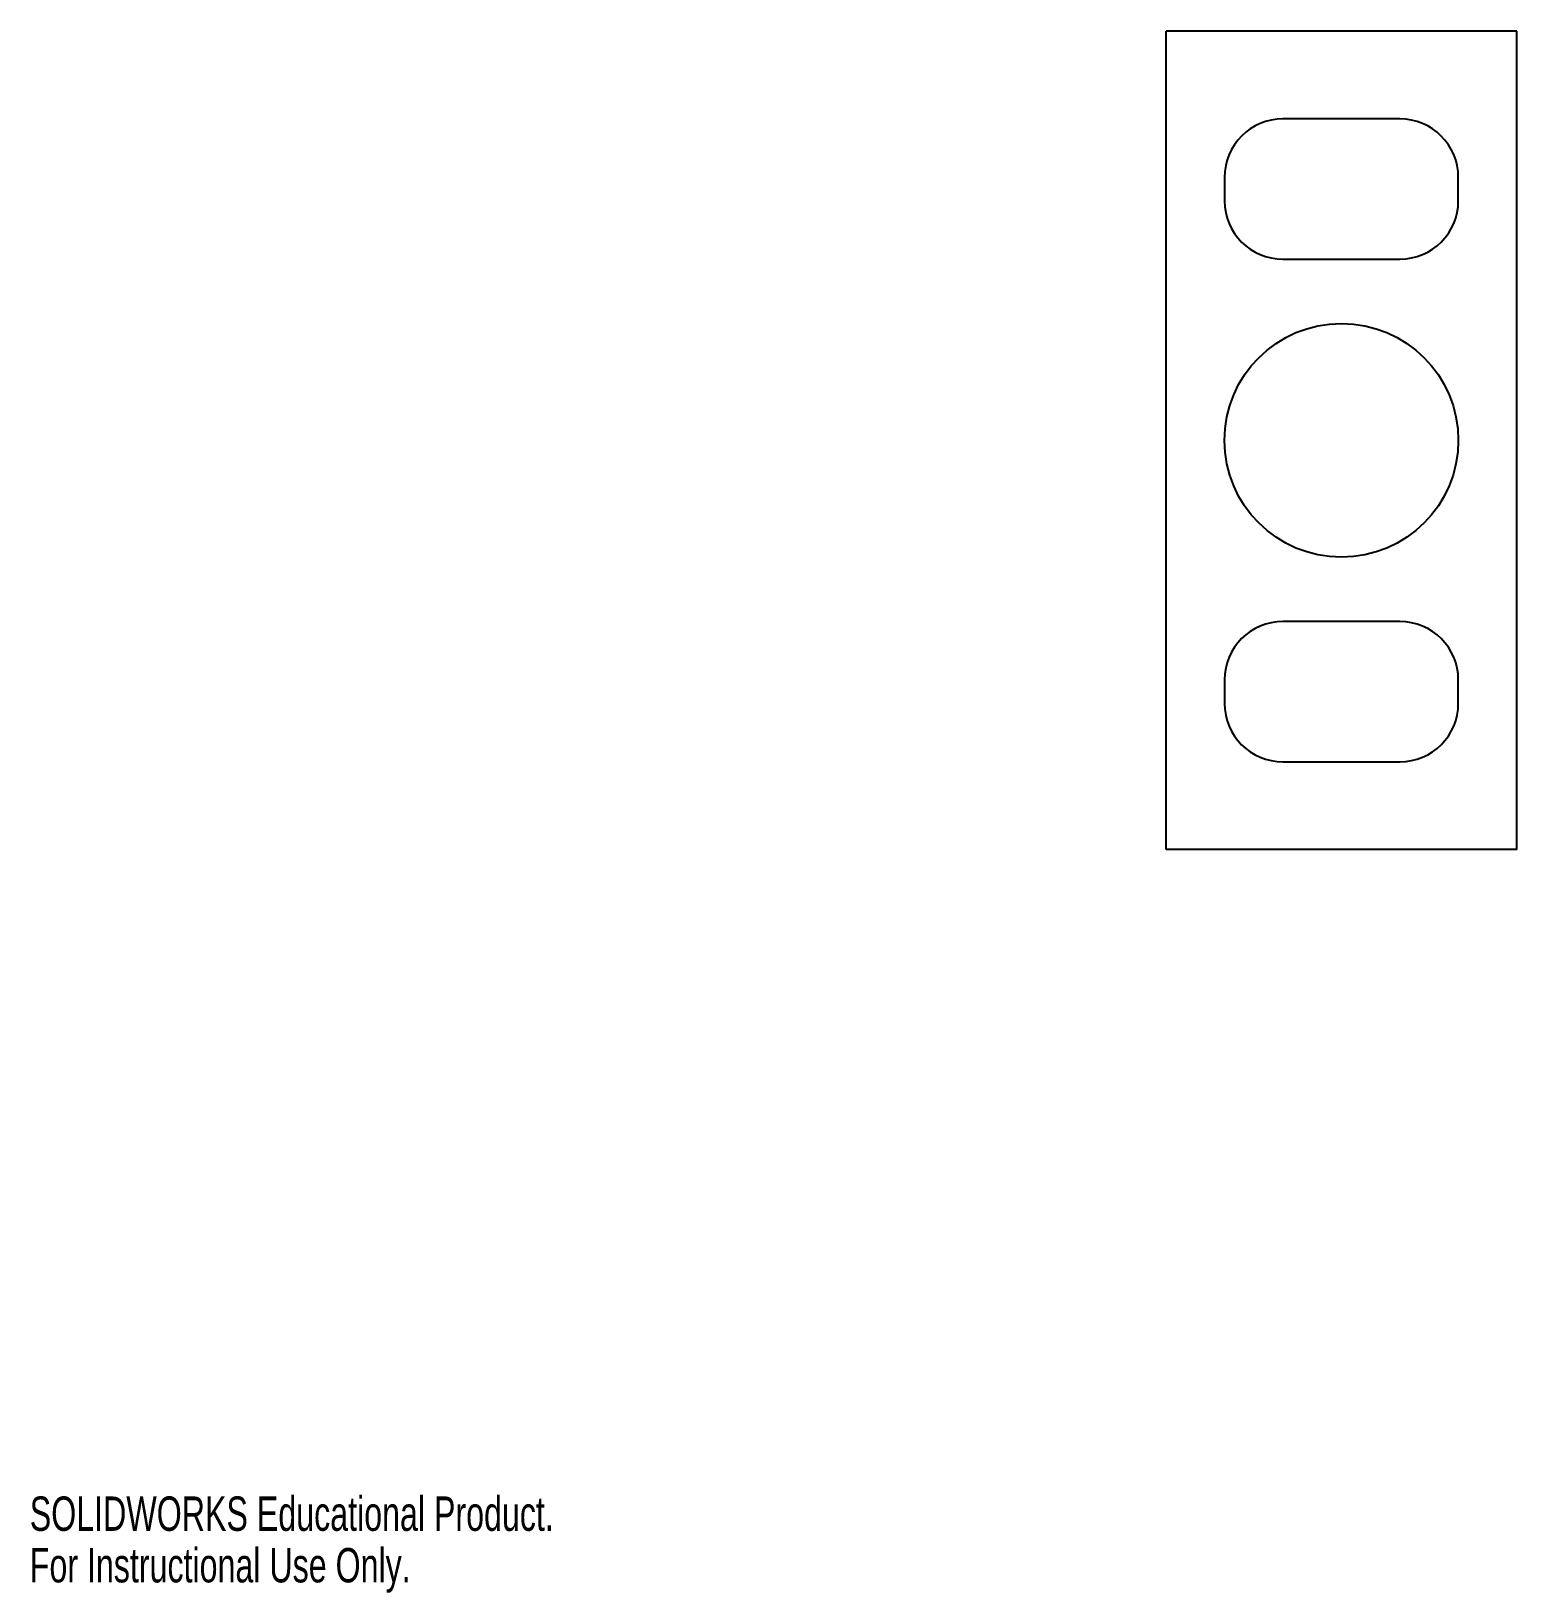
# Model space of a CAD drawing. Header units: inches. Extents: x 0.01 to 6.36, y 0 to 6.68.
import ezdxf

# ---------------------------------------------------------------- set-up
doc = ezdxf.new("R2010")
doc.units = ezdxf.units.IN
doc.header["$MEASUREMENT"] = 0
doc.styles.add('SLDTEXTSTYLE0', font='TXT', dxfattribs={"width": 0.7})

msp = doc.modelspace()

# ---------------------------------------------------------------- linework, layer by layer
at = {"color": 7, "linetype": 'Continuous', "lineweight": 25}
for p, q in [((6.3606, 6.6777), (4.8606, 6.6777)), ((4.8606, 3.1777), (4.8606, 6.6777)), ((6.3606, 3.1777), (6.3606, 6.6777)), ((5.8606, 6.3027), (5.3606, 6.3027)), ((5.1106, 6.0527), (5.1106, 5.9527)), ((6.1106, 5.9527), (6.1106, 6.0527)), ((5.3606, 5.7027), (5.8606, 5.7027)), ((5.8606, 4.1527), (5.3606, 4.1527)), ((5.1106, 3.9027), (5.1106, 3.8027)), ((6.1106, 3.8027), (6.1106, 3.9027)), ((5.3606, 3.5527), (5.8606, 3.5527)), ((6.3606, 3.1777), (4.8606, 3.1777))]:
    msp.add_line(p, q, dxfattribs=at)
msp.add_circle((5.6106, 4.9277), 0.5, dxfattribs=at)
for centre, start, end in [((5.3606, 6.0527), 90, 180), ((5.8606, 6.0527), 0, 90), ((5.3606, 5.9527), 180, 270), ((5.8606, 5.9527), 270, 0), ((5.3606, 3.9027), 90, 180), ((5.8606, 3.9027), 0, 90), ((5.3606, 3.8027), 180, 270), ((5.8606, 3.8027), 270, 0)]:
    msp.add_arc(centre, 0.25, start, end, dxfattribs=at)

# ---------------------------------------------------------------- texts
at = {"color": 7, "linetype": 'Continuous', "char_height": 0.14705, "attachment_point": 1, "style": 'SLDTEXTSTYLE0'}
for s, insert in [('SOLIDWORKS Educational Product.', (0, 0.4101)), ('For Instructional Use Only.', (0, 0.1896))]:
    msp.add_mtext(s, dxfattribs=dict(at, insert=insert))

doc.saveas('drawing.dxf')
